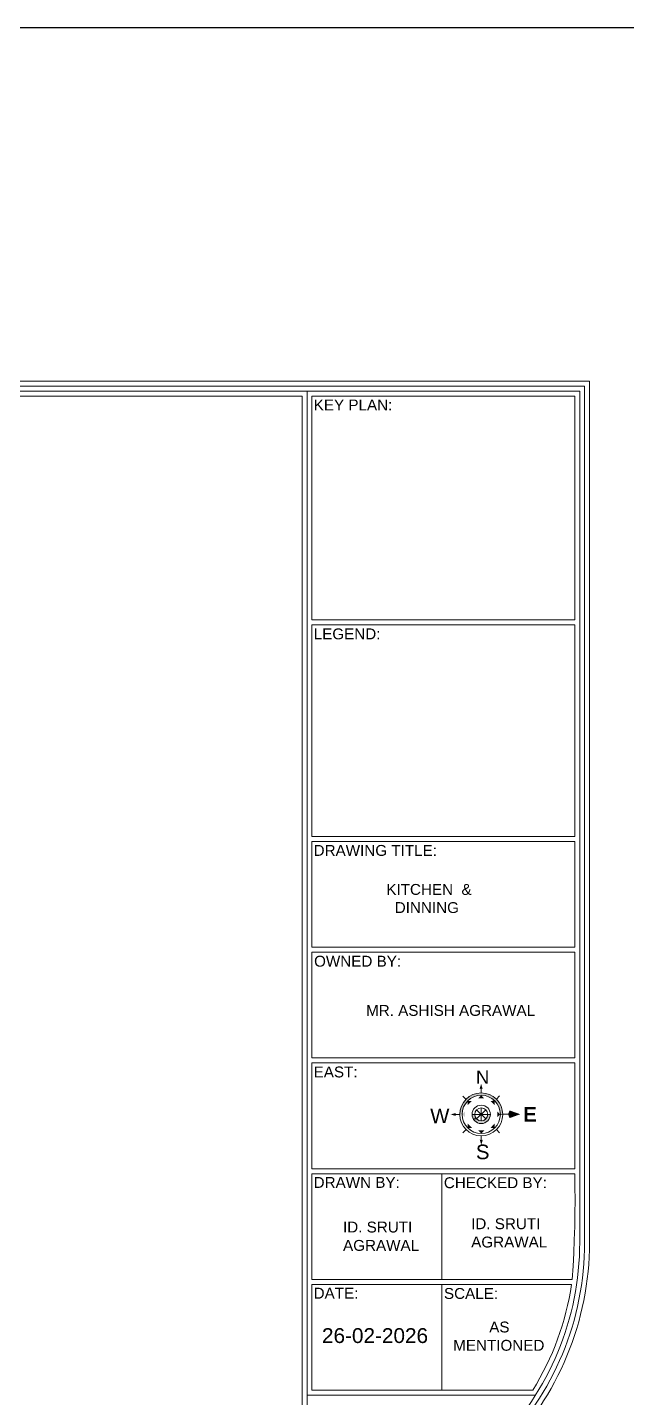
# Model space of a CAD drawing. Header units: inches. Extents: x 213 to 17763, y -4830 to 1802.
# Drawn here: x 12943.2 to 13120.1, y -2872.6 to -2468 of the extents above; entities that cross this region are included whole.
import ezdxf

# ---------------------------------------------------------------- set-up
doc = ezdxf.new("R2010")
doc.units = ezdxf.units.IN
doc.header["$MEASUREMENT"] = 0
for name, color, linetype in [('PDF2_0', 7, 'Continuous'), ('PDF2_MK. HATCH', 7, 'Continuous'), ('PDF2_Text', 1, 'Continuous')]:
    doc.layers.add(name, color=color, linetype=linetype)
doc.layers.add('PDF2_MK. KITCHEN ESSENTAILS', color=7, linetype='Continuous', true_color=0x767676)
doc.styles.add('PDF Arial', font='arial.ttf')

msp = doc.modelspace()

# ---------------------------------------------------------------- hatches: boundary and pattern name
at = {"layer": 'PDF2_0', "lineweight": 5, "transparency": 33554559}
h = msp.add_hatch(color=256, dxfattribs=at)
h.paths.add_polyline_path([(13071.51, -2788.95), (13072.41, -2789.86), (13072.41, -2788.05)])
h.paths.add_polyline_path([(13077.68, -2782.62), (13077.13, -2782.61), (13076.63, -2782.62), (13076.57, -2782.63), (13076.07, -2782.69), (13076.03, -2782.7), (13075.53, -2782.81), (13075.49, -2782.83), (13075, -2782.97), (13074.97, -2782.98), (13074.49, -2783.19), (13074.45, -2783.2), (13074.27, -2783.29), (13074.23, -2783.31), (13074.23, -2783.33), (13073.97, -2783.46), (13073.88, -2783.51), (13073.61, -2783.68), (13073.5, -2783.75), (13073.32, -2783.9), (13073.06, -2784.09), (13073, -2784.14), (13072.69, -2784.45), (13072.65, -2784.47), (13072.37, -2784.77), (13072.29, -2784.87), (13072.08, -2785.14), (13071.94, -2785.31), (13071.8, -2785.54), (13071.65, -2785.79), (13071.55, -2785.98), (13071.4, -2786.27), (13071.34, -2786.43), (13071.19, -2786.79), (13071.15, -2786.91), (13071.02, -2787.31), (13071.01, -2787.41), (13070.91, -2787.86), (13070.9, -2787.92), (13070.84, -2788.41), (13070.84, -2788.43), (13070.81, -2788.95), (13071.51, -2788.95), (13071.53, -2788.43), (13071.53, -2788.41), (13071.59, -2787.92), (13071.62, -2787.86), (13071.71, -2787.41), (13071.75, -2787.31), (13071.88, -2786.91), (13071.93, -2786.79), (13072.09, -2786.43), (13072.18, -2786.27), (13072.35, -2785.98), (13072.48, -2785.79), (13072.64, -2785.54), (13072.82, -2785.31), (13072.97, -2785.14), (13073.33, -2784.77), (13073.7, -2784.47), (13073.74, -2784.45), (13074.16, -2784.14), (13074.26, -2784.09), (13074.62, -2783.9), (13074.93, -2783.75), (13075.1, -2783.68), (13075.59, -2783.51), (13075.82, -2783.46), (13076.1, -2783.4), (13076.61, -2783.33), (13076.67, -2783.31), (13077.13, -2783.29), (13077.66, -2783.31), (13078.17, -2783.39), (13078.4, -2783.45), (13078.68, -2783.51), (13079.17, -2783.67), (13079.33, -2783.74), (13079.66, -2783.87), (13080, -2784.07), (13080.11, -2784.13), (13080.53, -2784.42), (13080.56, -2784.45), (13080.94, -2784.76), (13081.03, -2784.85), (13081.31, -2785.13), (13081.45, -2785.29), (13081.64, -2785.53), (13081.8, -2785.75), (13081.93, -2785.96), (13082.1, -2786.25), (13082.19, -2786.41), (13082.35, -2786.76), (13082.41, -2786.88), (13082.54, -2787.28), (13082.68, -2787.82), (13082.69, -2787.88), (13082.76, -2788.37), (13082.76, -2788.41), (13082.79, -2788.92), (13082.79, -2788.93), (13083.48, -2788.92), (13083.46, -2788.41), (13083.46, -2788.37), (13083.4, -2787.88), (13083.38, -2787.82), (13083.29, -2787.38), (13083.26, -2787.28), (13083.14, -2786.88), (13083.09, -2786.76), (13082.96, -2786.41), (13082.88, -2786.25), (13082.74, -2785.96), (13082.63, -2785.75), (13082.48, -2785.53), (13082.32, -2785.29), (13082.2, -2785.13), (13082, -2784.85), (13081.91, -2784.76), (13081.62, -2784.45), (13081.59, -2784.42), (13081.28, -2784.13), (13081.2, -2784.07), (13080.96, -2783.87), (13080.76, -2783.74), (13080.67, -2783.67), (13080.4, -2783.51), (13080.3, -2783.45), (13080.19, -2783.39), (13080.06, -2783.31), (13080.02, -2783.29), (13079.84, -2783.2), (13079.81, -2783.19), (13079.33, -2782.98), (13079.3, -2782.97), (13078.8, -2782.83), (13078.77, -2782.81), (13078.25, -2782.7), (13078.23, -2782.69), (13077.71, -2782.63)])
for points in [[(13077.13, -2781.27), (13077.58, -2781.49), (13077.12, -2779.9), (13076.67, -2781.49)], [(13069.47, -2788.95), (13069.69, -2788.5), (13068.12, -2788.97), (13069.7, -2789.4)], [(13079.85, -2788.93), (13079.06, -2788.93), (13079.03, -2789.23), (13079.02, -2789.28), (13078.97, -2789.53), (13078.92, -2789.64), (13078.85, -2789.81), (13078.75, -2789.96), (13078.71, -2790.06), (13078.51, -2790.28), (13078.51, -2790.29), (13078.28, -2790.49), (13078.12, -2790.59), (13078.02, -2790.65), (13077.74, -2790.76), (13077.45, -2790.83), (13077.21, -2790.85), (13077.15, -2790.85), (13076.85, -2790.83), (13076.56, -2790.76), (13076.28, -2790.65), (13076.2, -2790.6), (13076.03, -2790.49), (13075.79, -2790.29), (13075.6, -2790.06), (13075.55, -2789.98), (13075.44, -2789.81), (13075.37, -2789.65), (13075.33, -2789.54), (13075.26, -2789.25), (13075.23, -2788.94), (13074.44, -2788.94), (13074.45, -2789.25), (13074.47, -2789.29), (13074.51, -2789.54), (13074.53, -2789.65), (13074.59, -2789.81), (13074.65, -2789.98), (13074.69, -2790.06), (13074.81, -2790.29), (13074.93, -2790.49), (13075, -2790.6), (13075.05, -2790.65), (13075.15, -2790.76), (13075.21, -2790.83), (13075.23, -2790.85), (13075.49, -2791.09), (13075.5, -2791.09), (13075.79, -2791.28), (13075.79, -2791.29), (13076.11, -2791.44), (13076.12, -2791.44), (13076.44, -2791.55), (13076.45, -2791.56), (13076.79, -2791.62), (13076.81, -2791.62), (13077.16, -2791.65), (13077.49, -2791.62), (13077.51, -2791.62), (13077.84, -2791.56), (13077.85, -2791.55), (13078.17, -2791.44), (13078.19, -2791.44), (13078.5, -2791.29), (13078.51, -2791.28), (13078.79, -2791.09), (13078.8, -2791.09), (13079.06, -2790.85), (13079.07, -2790.85), (13079.08, -2790.83), (13079.14, -2790.76), (13079.25, -2790.65), (13079.3, -2790.59), (13079.36, -2790.49), (13079.5, -2790.29), (13079.5, -2790.28), (13079.66, -2789.96), (13079.7, -2789.81), (13079.77, -2789.64), (13079.79, -2789.53), (13079.84, -2789.28), (13079.84, -2789.23)], [(13088.68, -2788.9), (13085.52, -2787.78), (13085.07, -2788.92), (13085.52, -2790.05)], [(13077.17, -2796.62), (13076.72, -2796.39), (13077.17, -2797.97), (13077.62, -2796.39)]]:
    msp.add_hatch(color=256, dxfattribs=at).paths.add_polyline_path(points)

# ---------------------------------------------------------------- linework, layer by layer
msp.add_lwpolyline([(10883.5, -2468), (15562, -2468), (15562, -4830), (10883.5, -4830)], close=True)
at = {"layer": 'PDF2_0', "lineweight": 5}
for points in [[(13021.48, -2914.36), (12627, -2914.36), (12627, -2572.5), (13109.14, -2572.5), (13109.14, -2826.71, -0.414214)], [(13092.39, -2870.38), (13027.18, -2870.38), (13027.18, -2839.15), (13103.83, -2839.15, -0.100864)]]:
    msp.add_lwpolyline(points, format="xyb", close=True, dxfattribs=at)
for points in [[(13021.48, -2912.91), (12628.45, -2912.91), (12628.45, -2573.95), (13107.69, -2573.95), (13107.69, -2826.71, -0.414214), (13021.48, -2912.91)], [(13021.48, -2911.45), (12629.91, -2911.45), (12629.91, -2575.41), (13106.23, -2575.41), (13106.23, -2826.71, -0.414214), (13021.48, -2911.45)]]:
    msp.add_lwpolyline(points, format="xyb", dxfattribs=at)
for points in [[(12631.37, -2576.87), (13024.26, -2576.87), (13024.26, -2900.79), (12631.37, -2900.79)], [(13027.18, -2576.87), (13104.76, -2576.87), (13104.76, -2642.95), (13027.18, -2642.95)], [(13027.18, -2644.42), (13104.76, -2644.42), (13104.76, -2706.89), (13027.18, -2706.89)], [(13027.18, -2708.35), (13104.76, -2708.35), (13104.76, -2739.59), (13027.18, -2739.59)], [(13027.18, -2741.05), (13104.76, -2741.05), (13104.76, -2772.29), (13027.18, -2772.29)], [(13027.18, -2773.75), (13104.76, -2773.75), (13104.76, -2804.99), (13027.18, -2804.99)], [(13104.76, -2806.45), (13027.18, -2806.45), (13027.18, -2837.69), (13104.03, -2837.69), (13104.29, -2833.79), (13104.48, -2829.89), (13104.64, -2825.98), (13104.76, -2822.08), (13104.83, -2818.17), (13104.85, -2814.26), (13104.83, -2810.36)]]:
    msp.add_lwpolyline(points, close=True, dxfattribs=at)
for points in [[(13077.13, -2782.61), (13077.13, -2781.27)], [(13072.65, -2784.47), (13071.7, -2783.52)], [(13077.15, -2787.02), (13077.15, -2790.85)], [(13081.62, -2784.45), (13082.57, -2783.5)], [(13070.81, -2788.95), (13069.47, -2788.95)], [(13074.44, -2788.94), (13075.23, -2788.94), (13079.06, -2788.93), (13079.85, -2788.93)], [(13075.79, -2790.29), (13074.81, -2790.29), (13075.79, -2790.29)], [(13078.5, -2787.58), (13075.79, -2790.29)], [(13078.51, -2790.29), (13075.79, -2787.59)], [(13083.48, -2788.92), (13082.79, -2788.93)], [(13084.82, -2788.92), (13083.48, -2788.92), (13085.07, -2788.92)], [(13072.68, -2793.42), (13071.74, -2794.38)], [(13077.16, -2795.28), (13077.17, -2796.62)], [(13081.64, -2793.41), (13082.59, -2794.35)], [(13065.5, -2806.45), (13065.5, -2837.69)], [(13065.5, -2839.15), (13065.5, -2870.38)], [(13025.72, -2871.85), (13093.2, -2871.85)]]:
    msp.add_lwpolyline(points, dxfattribs=at)
for centre, radius in [((13077.15, -2788.94), 6.34), ((13077.15, -2788.94), 5.65), ((13077.14, -2788.94), 2.71), ((13077.15, -2788.94), 1.92)]:
    msp.add_circle(centre, radius, dxfattribs=at)
msp.add_arc((13021.48, -2826.7), 87.66, 0, 1.759553279988484e-06, dxfattribs=at)
at = {"layer": 'PDF2_0', "lineweight": 5, "transparency": 33554559}
for points in [[(13077.13, -2783.29), (13076.23, -2784.2), (13078.04, -2784.19)], [(13073.15, -2784.96), (13073.15, -2786.24), (13074.43, -2784.96)], [(13081.13, -2784.93), (13079.85, -2784.95), (13081.13, -2786.21)], [(13082.79, -2788.93), (13081.89, -2788.03), (13081.89, -2789.83)], [(13073.16, -2792.94), (13074.44, -2792.94), (13073.16, -2791.66)], [(13077.16, -2794.58), (13078.06, -2793.68), (13076.26, -2793.68)], [(13081.15, -2792.91), (13081.14, -2791.65), (13079.88, -2792.93)]]:
    msp.add_solid(points, dxfattribs=at)
at = {"layer": 'PDF2_MK. HATCH', "lineweight": 5}
msp.add_lwpolyline([(13025.72, -2575.41), (13025.72, -2911.34)], dxfattribs=at)
at = {"layer": 'PDF2_MK. KITCHEN ESSENTAILS', "lineweight": 5}
msp.add_lwpolyline([(12631.37, -2900.79), (13024.26, -2900.79), (13024.26, -2576.87), (12631.37, -2576.87)], close=True, dxfattribs=at)

# ---------------------------------------------------------------- texts
at = {"layer": 'PDF2_Text', "color": 7, "lineweight": 5, "attachment_point": 7, "style": 'PDF Arial'}
for s, insert, char_height in [('KEY PLAN:', (13027.7, -2581.08), 3.214), ('LEGEND:', (13027.7, -2648.72), 3.214), ('DRAWING TITLE:', (13027.67, -2712.66), 3.2143), ('KITCHEN  &\\P  DINNING', (13049.13, -2729.53), 3.214), ('OWNED BY:', (13027.81, -2745.37), 3.214), ('MR. ASHISH AGRAWAL', (13043.16, -2759.9), 3.2143), ('EAST:', (13027.68, -2778.07), 3.214), ('DRAWN BY:', (13027.67, -2810.65), 3.214), ('CHECKED BY:', (13066.12, -2810.77), 3.2143), ('ID. SRUTI', (13074.17, -2822.88), 3.214), ('ID. SRUTI', (13036.35, -2823.86), 3.214), ('AGRAWAL', (13036.36, -2829.28), 3.214), ('AGRAWAL', (13074.19, -2828.29), 3.214), ('DATE:', (13027.67, -2843.35), 3.214), ('SCALE:', (13066.15, -2843.47), 3.214), ('26-02-2026', (13030.14, -2856.51), 4.383), ('AS', (13079.52, -2853.37), 3.214), ('MENTIONED', (13068.87, -2858.78), 3.214)]:
    msp.add_mtext(s, dxfattribs=dict(at, insert=insert, char_height=char_height))
for s, insert, char_height, rotation in [('N', (13075.59, -2779.9), 3.91, 0.1759), ('W', (13062.1, -2791.54), 4.3, 0.1209), ('{\\fArial|b1|i0|c0|p34;\\C240;\\c2367469;E}', (13089.55, -2791.07), 4.3001, 0.1759), ('S', (13075.59, -2802.24), 4.3, 0.1759)]:
    msp.add_mtext(s, dxfattribs=dict(at, insert=insert, char_height=char_height, rotation=rotation))

doc.saveas('drawing.dxf')
